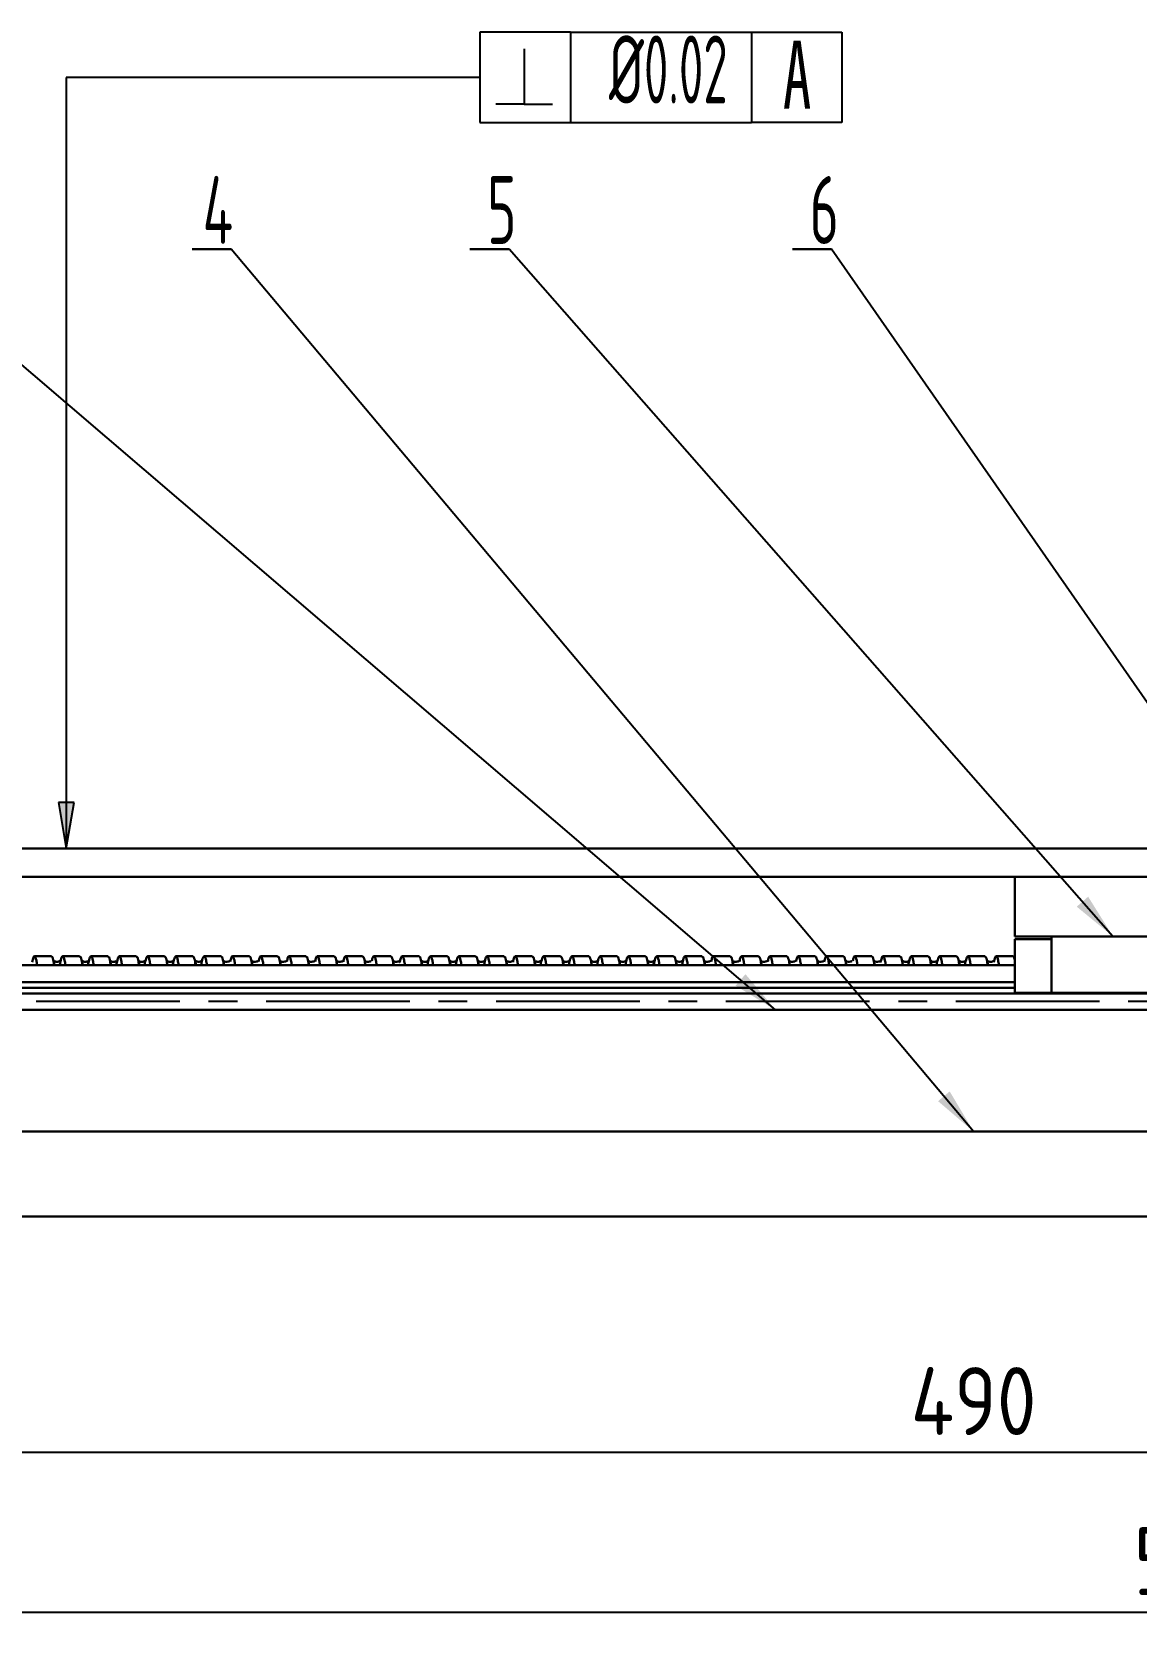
# Model space of a CAD drawing. Header units: millimetres. Extents: x 0 to 2384, y 0 to 647.
# Drawn here: x 1792 to 1889.6, y 495.2 to 636.8 of the extents above; entities that cross this region are included whole.
import ezdxf

# ---------------------------------------------------------------- set-up
doc = ezdxf.new("R2010")
doc.units = ezdxf.units.MM
doc.header["$PDSIZE"] = -1
doc.linetypes.add('CENTERX2', pattern=[20.32, 12.7, -2.54, 2.54, -2.54])
doc.layers.add('10', color=7, linetype='Continuous')
doc.styles.add('SLDTEXTSTYLE2', font='TXT', dxfattribs={"width": 0.7})
doc.styles.add('SLDTEXTSTYLE3', font='TXT', dxfattribs={"width": 0.616667})
doc.dimstyles.new('ISO-25', dxfattribs={"dimtxt": 2.5, "dimasz": 2.5, "dimexe": 1.25, "dimexo": 0.625, "dimtad": 1, "dimtxsty": 'Standard', "dimcen": 2.5, "dimadec": 0, "dimazin": 0, "dimtfac": 1, "dimtmove": 0, "dimatfit": 3, "dimfxl": 1, "dimarcsym": 0})
doc.dimstyles.new('SLDDIMSTYLE1', dxfattribs={"dimtxt": 0.18, "dimasz": 4.08, "dimexe": 0, "dimexo": 0.0625, "dimgap": 0, "dimtad": 0, "dimtih": 1, "dimtoh": 1, "dimdec": 0, "dimrnd": 1e-09, "dimzin": 0, "dimdsep": 46, "dimtxsty": 'Standard', "dimsah": 1, "dimcen": 0.09, "dimadec": 0, "dimazin": 0, "dimtfac": 4.08, "dimtdec": 0, "dimtofl": 0, "dimtmove": 0, "dimatfit": 3, "dimfxl": 1, "dimfrac": 2, "dimtolj": 1, "dimtzin": 0, "dimarcsym": 0})

# ---------------------------------------------------------------- blocks, each defined once
blk = doc.blocks.new('SW_NOTE_0_4')
at = {"layer": '10', "color": 0}
for p, q in [((-3.46, 0), (0, 0)), ((0, 0), (-3.46, 0)), ((-3.46, 0), (0, 0)), ((0, 0), (-3.46, 0)), ((-3.46, 0), (0, 0)), ((0, 0), (-3.46, 0))]:
    blk.add_line(p, q, dxfattribs=at)
at = {"layer": '10', "color": 0, "insert": (-1.19, 6.45), "char_height": 6, "attachment_point": 2, "style": 'SLDTEXTSTYLE2'}
blk.add_mtext('{\\Fgbenor|c134;4}', dxfattribs=at)
blk = doc.blocks.new('SW_NOTE_0_5')
at = {"layer": '10', "color": 0}
for p, q in [((-3.46, 0), (0, 0)), ((0, 0), (-3.46, 0)), ((-3.46, 0), (0, 0)), ((0, 0), (-3.46, 0)), ((-3.46, 0), (0, 0)), ((0, 0), (-3.46, 0))]:
    blk.add_line(p, q, dxfattribs=at)
at = {"layer": '10', "color": 0, "insert": (-0.64, 6.45), "char_height": 6, "attachment_point": 2, "style": 'SLDTEXTSTYLE2'}
blk.add_mtext('{\\Fgbenor|c134;5}', dxfattribs=at)
blk = doc.blocks.new('SW_NOTE_0_6')
at = {"layer": '10', "color": 0}
for p, q in [((-3.46, 0), (0, 0)), ((0, 0), (-3.46, 0)), ((-3.46, 0), (0, 0)), ((0, 0), (-3.46, 0)), ((-3.46, 0), (0, 0)), ((0, 0), (-3.46, 0))]:
    blk.add_line(p, q, dxfattribs=at)
at = {"layer": '10', "color": 0, "insert": (-0.64, 6.45), "char_height": 6, "attachment_point": 2, "style": 'SLDTEXTSTYLE2'}
blk.add_mtext('{\\Fgbenor|c134;6}', dxfattribs=at)
blk = doc.blocks.new('*D112')
at = {"color": 0, "lineweight": -2, "transparency": 16777216}
for p, q in [((1752.68, 532.13), (1752.68, 495.17)), ((2037.18, 532.13), (2037.18, 495.17)), ((1756.76, 497.17), (2033.1, 497.17))]:
    blk.add_line(p, q, dxfattribs=at)
at = {"color": 0, "transparency": 16777216}
for points in [[(1756.76, 497.85), (1756.76, 496.49), (1752.68, 497.17)], [(2033.1, 497.85), (2033.1, 496.49), (2037.18, 497.17)]]:
    blk.add_solid(points, dxfattribs=at)
at = {"layer": 'Defpoints', "color": 0, "transparency": 16777216}
for p in [(1752.68, 532.13), (2037.18, 532.13), (2037.18, 497.17)]:
    blk.add_point(p, dxfattribs=at)
at = {"color": 0, "transparency": 16777216, "insert": (1894.93, 501.7), "char_height": 3.5, "attachment_point": 5}
blk.add_mtext('{\\Fgbenor|c134;\\H1.71429x;569}', dxfattribs=at)
blk = doc.blocks.new('*D113')
at = {"color": 0, "lineweight": -2, "transparency": 16777216}
for p, q in [((1752.68, 532.13), (1752.68, 509.31)), ((1997.68, 532.13), (1997.68, 509.31)), ((1756.76, 511.31), (1993.6, 511.31))]:
    blk.add_line(p, q, dxfattribs=at)
at = {"color": 0, "transparency": 16777216}
for points in [[(1756.76, 511.99), (1756.76, 510.63), (1752.68, 511.31)], [(1993.6, 511.99), (1993.6, 510.63), (1997.68, 511.31)]]:
    blk.add_solid(points, dxfattribs=at)
at = {"layer": 'Defpoints', "color": 0, "transparency": 16777216}
for p in [(1752.68, 532.13), (1997.68, 532.13), (1997.68, 511.31)]:
    blk.add_point(p, dxfattribs=at)
at = {"color": 0, "transparency": 16777216, "insert": (1875.18, 515.83), "char_height": 3.5, "attachment_point": 5}
blk.add_mtext('{\\Fgbenor|c134;\\H1.71429x;490}', dxfattribs=at)

msp = doc.modelspace()

# ---------------------------------------------------------------- linework, layer by layer
for p, q in [((1839.5423, 636.7705), (1831.5423, 636.7705)), ((1831.5423, 636.7705), (1831.5423, 628.7705)), ((1839.5423, 636.7705), (1839.5423, 628.7705)), ((1839.5423, 636.7705), (1855.5423, 636.7705)), ((1855.5423, 636.7705), (1855.5423, 628.7705)), ((1855.5423, 636.7705), (1863.5423, 636.7705)), ((1863.5423, 636.7705), (1863.5423, 628.7705)), ((1835.4677, 635.2941), (1835.4677, 630.4028)), ((1831.5423, 632.7705), (1794.9963, 632.7705)), ((1794.9963, 632.7705), (1794.9963, 564.6329)), ((1835.4677, 630.4028), (1832.9677, 630.4028)), ((1835.4677, 630.4028), (1837.9677, 630.4028)), ((1831.5423, 628.7705), (1839.5423, 628.7705)), ((1839.5423, 628.7705), (1855.5423, 628.7705)), ((1863.5423, 628.7705), (1855.5423, 628.7705)), ((1795.6763, 568.7129), (1794.3163, 568.7129)), ((1794.3163, 568.7129), (1794.9963, 564.6329)), ((1794.9963, 564.6329), (1795.6763, 568.7129))]:
    msp.add_line(p, q)
at = {"color": 7, "linetype": 'Continuous', "lineweight": 30}
for p, q in [((1923.6682, 564.6329), (1752.6828, 564.6329)), ((1878.8182, 562.1329), (1757.6828, 562.1329)), ((1878.8182, 556.8829), (1878.8182, 562.1329)), ((1923.6682, 562.1329), (1878.8182, 562.1329)), ((1923.6682, 556.8829), (1878.8182, 556.8829)), ((1878.8182, 551.8829), (1878.8182, 556.6329)), ((1878.8182, 556.6329), (1882.0682, 556.6329)), ((1882.0682, 556.8829), (1882.0682, 551.8829)), ((1892.9182, 556.8829), (1882.0682, 556.8829)), ((1793.6727, 555.1329), (1792.1728, 555.1329)), ((1796.1727, 555.1329), (1794.6728, 555.1329)), ((1798.6727, 555.1329), (1797.1728, 555.1329)), ((1801.1727, 555.1329), (1799.6728, 555.1329)), ((1803.6727, 555.1329), (1802.1728, 555.1329)), ((1806.1727, 555.1329), (1804.6728, 555.1329)), ((1808.6727, 555.1329), (1807.1728, 555.1329)), ((1811.1727, 555.1329), (1809.6728, 555.1329)), ((1813.6727, 555.1329), (1812.1728, 555.1329)), ((1816.1727, 555.1329), (1814.6728, 555.1329)), ((1818.6727, 555.1329), (1817.1728, 555.1329)), ((1821.1727, 555.1329), (1819.6728, 555.1329)), ((1823.6727, 555.1329), (1822.1728, 555.1329)), ((1826.1727, 555.1329), (1824.6728, 555.1329)), ((1828.6727, 555.1329), (1827.1728, 555.1329)), ((1831.1727, 555.1329), (1829.6728, 555.1329)), ((1833.6727, 555.1329), (1832.1728, 555.1329)), ((1836.1727, 555.1329), (1834.6728, 555.1329)), ((1838.6727, 555.1329), (1837.1728, 555.1329)), ((1841.1727, 555.1329), (1839.6728, 555.1329)), ((1843.6727, 555.1329), (1842.1728, 555.1329)), ((1846.1727, 555.1329), (1844.6728, 555.1329)), ((1848.6727, 555.1329), (1847.1728, 555.1329)), ((1851.1727, 555.1329), (1849.6728, 555.1329)), ((1853.6727, 555.1329), (1852.1728, 555.1329)), ((1856.1727, 555.1329), (1854.6728, 555.1329)), ((1858.6727, 555.1329), (1857.1728, 555.1329)), ((1861.1727, 555.1329), (1859.6728, 555.1329)), ((1863.6727, 555.1329), (1862.1728, 555.1329)), ((1866.1727, 555.1329), (1864.6728, 555.1329)), ((1868.6727, 555.1329), (1867.1728, 555.1329)), ((1871.1727, 555.1329), (1869.6728, 555.1329)), ((1873.6727, 555.1329), (1872.1728, 555.1329)), ((1876.1727, 555.1329), (1874.6728, 555.1329)), ((1878.6727, 555.1329), (1877.1728, 555.1329)), ((1757.6828, 554.3494), (1878.8182, 554.3494)), ((1757.6828, 552.8494), (1878.8182, 552.8494)), ((1757.6828, 552.3494), (1878.8182, 552.3494)), ((1757.6828, 551.8494), (1955.1828, 551.8494)), ((1878.8182, 551.8829), (1882.0682, 551.8829)), ((1892.9182, 551.8829), (1882.0682, 551.8829)), ((1957.6828, 550.3829), (1757.6828, 550.3829)), ((1752.6828, 539.6329), (1997.6828, 539.6329)), ((1757.6828, 539.6329), (1957.6828, 539.6329)), ((1752.6828, 532.1329), (1997.6828, 532.1329))]:
    msp.add_line(p, q, dxfattribs=at)
for points, knots in [([(1792.4183, 554.3494), (1792.3949, 554.4982), (1792.3279, 554.9231), (1792.2082, 555.1716), (1792.0888, 555.1288), (1792.0097, 554.7659), (1791.976, 554.6111)], [0, 0, 0, 0, 0.16412922, 0.46869946, 0.77346966, 1, 1, 1, 1]), ([(1793.6727, 555.0757), (1793.6945, 555.0859), (1793.7612, 555.1171), (1793.8456, 554.842), (1793.9047, 554.4495), (1793.9198, 554.3494)], [0, 0, 0, 0, 0.26503636, 0.81252699, 1, 1, 1, 1]), ([(1794.9183, 554.3494), (1794.8949, 554.4978), (1794.8279, 554.9214), (1794.7082, 555.1861), (1794.5776, 555.0714), (1794.4807, 554.7466), (1794.4292, 554.3912), (1794.4232, 554.3494)], [0, 0, 0, 0, 0.14672669, 0.41900352, 0.69145911, 0.96375207, 1, 1, 1, 1]), ([(1796.1727, 555.0757), (1796.1945, 555.0859), (1796.2612, 555.1171), (1796.3456, 554.842), (1796.4047, 554.4495), (1796.4198, 554.3494)], [0, 0, 0, 0, 0.26503636, 0.81252699, 1, 1, 1, 1]), ([(1797.4183, 554.3494), (1797.3949, 554.4978), (1797.3279, 554.9214), (1797.2082, 555.1861), (1797.0776, 555.0714), (1796.9807, 554.7466), (1796.9292, 554.3912), (1796.9232, 554.3494)], [0, 0, 0, 0, 0.14672669, 0.41900352, 0.69145911, 0.96375207, 1, 1, 1, 1]), ([(1798.6727, 555.0757), (1798.6945, 555.0859), (1798.7612, 555.1171), (1798.8456, 554.842), (1798.9047, 554.4495), (1798.9198, 554.3494)], [0, 0, 0, 0, 0.26503636, 0.81252699, 1, 1, 1, 1]), ([(1799.9183, 554.3494), (1799.8949, 554.4978), (1799.8279, 554.9214), (1799.7082, 555.1861), (1799.5776, 555.0714), (1799.4807, 554.7466), (1799.4292, 554.3912), (1799.4232, 554.3494)], [0, 0, 0, 0, 0.14672669, 0.41900352, 0.69145911, 0.96375207, 1, 1, 1, 1]), ([(1801.1727, 555.0757), (1801.1945, 555.0859), (1801.2612, 555.1171), (1801.3456, 554.842), (1801.4047, 554.4495), (1801.4198, 554.3494)], [0, 0, 0, 0, 0.26503636, 0.81252699, 1, 1, 1, 1]), ([(1802.4183, 554.3494), (1802.3949, 554.4978), (1802.3279, 554.9214), (1802.2082, 555.1861), (1802.0776, 555.0714), (1801.9807, 554.7466), (1801.9292, 554.3912), (1801.9232, 554.3494)], [0, 0, 0, 0, 0.14672669, 0.41900352, 0.69145911, 0.96375207, 1, 1, 1, 1]), ([(1803.6727, 555.0757), (1803.6945, 555.0859), (1803.7612, 555.1171), (1803.8456, 554.842), (1803.9047, 554.4495), (1803.9198, 554.3494)], [0, 0, 0, 0, 0.26503636, 0.81252699, 1, 1, 1, 1]), ([(1804.9183, 554.3494), (1804.8949, 554.4978), (1804.8279, 554.9214), (1804.7082, 555.1861), (1804.5776, 555.0714), (1804.4807, 554.7466), (1804.4292, 554.3912), (1804.4232, 554.3494)], [0, 0, 0, 0, 0.14672669, 0.41900352, 0.69145911, 0.96375207, 1, 1, 1, 1]), ([(1806.1727, 555.0757), (1806.1945, 555.0859), (1806.2612, 555.1171), (1806.3456, 554.842), (1806.4047, 554.4495), (1806.4198, 554.3494)], [0, 0, 0, 0, 0.26503636, 0.81252699, 1, 1, 1, 1]), ([(1807.4183, 554.3494), (1807.3949, 554.4978), (1807.3279, 554.9214), (1807.2082, 555.1861), (1807.0776, 555.0714), (1806.9807, 554.7466), (1806.9292, 554.3912), (1806.9232, 554.3494)], [0, 0, 0, 0, 0.14672669, 0.41900352, 0.69145911, 0.96375207, 1, 1, 1, 1]), ([(1808.6727, 555.0757), (1808.6945, 555.0859), (1808.7612, 555.1171), (1808.8456, 554.842), (1808.9047, 554.4495), (1808.9198, 554.3494)], [0, 0, 0, 0, 0.26503636, 0.81252699, 1, 1, 1, 1]), ([(1809.9183, 554.3494), (1809.8949, 554.4983), (1809.8279, 554.9234), (1809.7082, 555.1697), (1809.593, 555.1362), (1809.5182, 554.7962), (1809.4888, 554.6624)], [0, 0, 0, 0, 0.16900268, 0.48261645, 0.79643612, 1, 1, 1, 1]), ([(1811.1727, 555.0757), (1811.1945, 555.0859), (1811.2612, 555.1171), (1811.3456, 554.842), (1811.4047, 554.4495), (1811.4198, 554.3494)], [0, 0, 0, 0, 0.26503636, 0.81252699, 1, 1, 1, 1]), ([(1812.4183, 554.3494), (1812.3949, 554.4983), (1812.3279, 554.9234), (1812.2082, 555.1695), (1812.0935, 555.137), (1812.0192, 554.7996), (1811.9902, 554.6681)], [0, 0, 0, 0, 0.16955436, 0.48419187, 0.79903595, 1, 1, 1, 1]), ([(1813.6727, 555.0757), (1813.6945, 555.0859), (1813.7612, 555.1171), (1813.8456, 554.842), (1813.9047, 554.4495), (1813.9198, 554.3494)], [0, 0, 0, 0, 0.26503636, 0.81252699, 1, 1, 1, 1]), ([(1814.9183, 554.3494), (1814.8949, 554.4983), (1814.8279, 554.9234), (1814.7082, 555.1696), (1814.5932, 555.1365), (1814.5186, 554.7975), (1814.4893, 554.6645)], [0, 0, 0, 0, 0.16920719, 0.48320047, 0.7973999, 1, 1, 1, 1]), ([(1816.1727, 555.0757), (1816.1945, 555.0859), (1816.2612, 555.1171), (1816.3456, 554.842), (1816.4047, 554.4495), (1816.4198, 554.3494)], [0, 0, 0, 0, 0.26503636, 0.81252699, 1, 1, 1, 1]), ([(1817.4183, 554.3494), (1817.3949, 554.4983), (1817.3279, 554.9233), (1817.2082, 555.17), (1817.0924, 555.1351), (1817.017, 554.7917), (1816.9869, 554.6549)], [0, 0, 0, 0, 0.16826339, 0.48050528, 0.79295217, 1, 1, 1, 1]), ([(1818.6727, 555.0757), (1818.6945, 555.0859), (1818.7612, 555.1171), (1818.8456, 554.842), (1818.9047, 554.4495), (1818.9198, 554.3494)], [0, 0, 0, 0, 0.26503636, 0.81252699, 1, 1, 1, 1]), ([(1819.9183, 554.3494), (1819.8949, 554.4983), (1819.8279, 554.9232), (1819.7082, 555.1707), (1819.5909, 555.1325), (1819.5139, 554.7809), (1819.4823, 554.6365)], [0, 0, 0, 0, 0.166507906, 0.475492202, 0.78467936, 1, 1, 1, 1]), ([(1821.1727, 555.0757), (1821.1945, 555.0859), (1821.2612, 555.1171), (1821.3456, 554.842), (1821.4047, 554.4495), (1821.4198, 554.3494)], [0, 0, 0, 0, 0.26503636, 0.81252699, 1, 1, 1, 1]), ([(1822.4183, 554.3494), (1822.3949, 554.4984), (1822.3279, 554.9237), (1822.2082, 555.1669), (1822.0984, 555.1459), (1822.0291, 554.8353), (1822.0052, 554.7281)], [0, 0, 0, 0, 0.17567003, 0.50165623, 0.82785645, 1, 1, 1, 1]), ([(1823.6727, 555.0757), (1823.6945, 555.0859), (1823.7612, 555.1171), (1823.8456, 554.842), (1823.9047, 554.4495), (1823.9198, 554.3494)], [0, 0, 0, 0, 0.26503636, 0.81252699, 1, 1, 1, 1]), ([(1824.9183, 554.3494), (1824.8949, 554.4983), (1824.8279, 554.9235), (1824.7082, 555.1687), (1824.595, 555.1397), (1824.5222, 554.8105), (1824.4948, 554.6866)], [0, 0, 0, 0, 0.17139374, 0.48944455, 0.80770418, 1, 1, 1, 1]), ([(1826.1727, 555.0757), (1826.1945, 555.0859), (1826.2612, 555.1171), (1826.3456, 554.842), (1826.4047, 554.4495), (1826.4198, 554.3494)], [0, 0, 0, 0, 0.26503636, 0.81252699, 1, 1, 1, 1]), ([(1827.4183, 554.3494), (1827.3949, 554.4978), (1827.3279, 554.9214), (1827.2082, 555.1861), (1827.0776, 555.0714), (1826.9807, 554.7466), (1826.9292, 554.3912), (1826.9232, 554.3494)], [0, 0, 0, 0, 0.14672669, 0.41900352, 0.69145911, 0.96375207, 1, 1, 1, 1]), ([(1828.6727, 555.0757), (1828.6945, 555.0859), (1828.7612, 555.1171), (1828.8456, 554.842), (1828.9047, 554.4495), (1828.9198, 554.3494)], [0, 0, 0, 0, 0.26503636, 0.81252699, 1, 1, 1, 1]), ([(1829.9183, 554.3494), (1829.8949, 554.4978), (1829.8279, 554.9214), (1829.7082, 555.1861), (1829.5776, 555.0714), (1829.4807, 554.7466), (1829.4292, 554.3912), (1829.4232, 554.3494)], [0, 0, 0, 0, 0.14672669, 0.41900352, 0.69145911, 0.96375207, 1, 1, 1, 1]), ([(1831.1727, 555.0757), (1831.1945, 555.0859), (1831.2612, 555.1171), (1831.3456, 554.842), (1831.4047, 554.4495), (1831.4198, 554.3494)], [0, 0, 0, 0, 0.26503636, 0.81252699, 1, 1, 1, 1]), ([(1832.4183, 554.3494), (1832.3949, 554.4978), (1832.3279, 554.9214), (1832.2082, 555.1861), (1832.0776, 555.0714), (1831.9807, 554.7466), (1831.9292, 554.3912), (1831.9232, 554.3494)], [0, 0, 0, 0, 0.14672669, 0.41900352, 0.69145911, 0.96375207, 1, 1, 1, 1]), ([(1833.6727, 555.0757), (1833.6945, 555.0859), (1833.7612, 555.1171), (1833.8456, 554.842), (1833.9047, 554.4495), (1833.9198, 554.3494)], [0, 0, 0, 0, 0.26503636, 0.81252699, 1, 1, 1, 1]), ([(1834.9183, 554.3494), (1834.8949, 554.4982), (1834.8279, 554.9231), (1834.7082, 555.1716), (1834.5888, 555.1288), (1834.5097, 554.7659), (1834.476, 554.6111)], [0, 0, 0, 0, 0.16412922, 0.46869946, 0.77346966, 1, 1, 1, 1]), ([(1836.1727, 555.0757), (1836.1945, 555.0859), (1836.2612, 555.1171), (1836.3456, 554.842), (1836.4047, 554.4495), (1836.4198, 554.3494)], [0, 0, 0, 0, 0.26503636, 0.81252699, 1, 1, 1, 1]), ([(1837.4183, 554.3494), (1837.3949, 554.4978), (1837.3279, 554.9214), (1837.2082, 555.1861), (1837.0776, 555.0714), (1836.9807, 554.7466), (1836.9292, 554.3912), (1836.9232, 554.3494)], [0, 0, 0, 0, 0.14672669, 0.41900352, 0.69145911, 0.96375207, 1, 1, 1, 1]), ([(1838.6727, 555.0757), (1838.6945, 555.0859), (1838.7612, 555.1171), (1838.8456, 554.842), (1838.9047, 554.4495), (1838.9198, 554.3494)], [0, 0, 0, 0, 0.26503636, 0.812526991, 1, 1, 1, 1]), ([(1839.9183, 554.3494), (1839.8949, 554.4978), (1839.8279, 554.9214), (1839.7082, 555.1861), (1839.5776, 555.0714), (1839.4807, 554.7466), (1839.4292, 554.3912), (1839.4232, 554.3494)], [0, 0, 0, 0, 0.14672669, 0.41900352, 0.69145911, 0.96375207, 1, 1, 1, 1]), ([(1841.1727, 555.0757), (1841.1945, 555.0859), (1841.2612, 555.1171), (1841.3456, 554.842), (1841.4047, 554.4495), (1841.4198, 554.3494)], [0, 0, 0, 0, 0.26503636, 0.81252699, 1, 1, 1, 1]), ([(1842.4183, 554.3494), (1842.3949, 554.4978), (1842.3279, 554.9214), (1842.2082, 555.1861), (1842.0776, 555.0714), (1841.9807, 554.7466), (1841.9292, 554.3912), (1841.9232, 554.3494)], [0, 0, 0, 0, 0.14672669, 0.41900352, 0.69145911, 0.96375207, 1, 1, 1, 1]), ([(1843.6727, 555.0757), (1843.6945, 555.0859), (1843.7612, 555.1171), (1843.8456, 554.842), (1843.9047, 554.4495), (1843.9198, 554.3494)], [0, 0, 0, 0, 0.26503636, 0.812526991, 1, 1, 1, 1]), ([(1844.9183, 554.3494), (1844.8949, 554.4978), (1844.8279, 554.9214), (1844.7082, 555.1861), (1844.5776, 555.0714), (1844.4807, 554.7466), (1844.4292, 554.3912), (1844.4232, 554.3494)], [0, 0, 0, 0, 0.14672669, 0.41900352, 0.69145911, 0.96375207, 1, 1, 1, 1]), ([(1846.1727, 555.0757), (1846.1945, 555.0859), (1846.2612, 555.1171), (1846.3456, 554.842), (1846.4047, 554.4495), (1846.4198, 554.3494)], [0, 0, 0, 0, 0.26503636, 0.81252699, 1, 1, 1, 1]), ([(1847.4183, 554.3494), (1847.3949, 554.4978), (1847.3279, 554.9214), (1847.2082, 555.1861), (1847.0776, 555.0714), (1846.9807, 554.7466), (1846.9292, 554.3912), (1846.9232, 554.3494)], [0, 0, 0, 0, 0.14672669, 0.41900352, 0.69145911, 0.96375207, 1, 1, 1, 1]), ([(1848.6727, 555.0757), (1848.6945, 555.0859), (1848.7612, 555.1171), (1848.8456, 554.842), (1848.9047, 554.4495), (1848.9198, 554.3494)], [0, 0, 0, 0, 0.26503636, 0.81252699, 1, 1, 1, 1]), ([(1849.9183, 554.3494), (1849.8949, 554.4978), (1849.8279, 554.9214), (1849.7082, 555.1861), (1849.5776, 555.0714), (1849.4807, 554.7466), (1849.4292, 554.3912), (1849.4232, 554.3494)], [0, 0, 0, 0, 0.14672669, 0.41900352, 0.69145911, 0.96375207, 1, 1, 1, 1]), ([(1851.1727, 555.0757), (1851.1945, 555.0859), (1851.2612, 555.1171), (1851.3456, 554.842), (1851.4047, 554.4495), (1851.4198, 554.3494)], [0, 0, 0, 0, 0.26503636, 0.81252699, 1, 1, 1, 1]), ([(1852.4183, 554.3494), (1852.3949, 554.4983), (1852.3279, 554.9234), (1852.2082, 555.1697), (1852.093, 555.1362), (1852.0182, 554.7962), (1851.9888, 554.6624)], [0, 0, 0, 0, 0.16900268, 0.48261645, 0.79643612, 1, 1, 1, 1]), ([(1853.6727, 555.0757), (1853.6945, 555.0859), (1853.7612, 555.1171), (1853.8456, 554.842), (1853.9047, 554.4495), (1853.9198, 554.3494)], [0, 0, 0, 0, 0.26503636, 0.81252699, 1, 1, 1, 1]), ([(1854.9183, 554.3494), (1854.8949, 554.4983), (1854.8279, 554.9234), (1854.7082, 555.1695), (1854.5935, 555.137), (1854.5192, 554.7996), (1854.4902, 554.6681)], [0, 0, 0, 0, 0.16955436, 0.48419187, 0.79903595, 1, 1, 1, 1]), ([(1856.1727, 555.0757), (1856.1945, 555.0859), (1856.2612, 555.1171), (1856.3456, 554.842), (1856.4047, 554.4495), (1856.4198, 554.3494)], [0, 0, 0, 0, 0.26503636, 0.81252699, 1, 1, 1, 1]), ([(1857.4183, 554.3494), (1857.3949, 554.4983), (1857.3279, 554.9234), (1857.2082, 555.1696), (1857.0932, 555.1365), (1857.0186, 554.7975), (1856.9893, 554.6645)], [0, 0, 0, 0, 0.16920719, 0.48320047, 0.7973999, 1, 1, 1, 1]), ([(1858.6727, 555.0757), (1858.6945, 555.0859), (1858.7612, 555.1171), (1858.8456, 554.842), (1858.9047, 554.4495), (1858.9198, 554.3494)], [0, 0, 0, 0, 0.26503636, 0.81252699, 1, 1, 1, 1]), ([(1859.9183, 554.3494), (1859.8949, 554.4983), (1859.8279, 554.9233), (1859.7082, 555.17), (1859.5924, 555.1351), (1859.517, 554.7917), (1859.4869, 554.6549)], [0, 0, 0, 0, 0.16826339, 0.48050528, 0.79295217, 1, 1, 1, 1]), ([(1861.1727, 555.0757), (1861.1945, 555.0859), (1861.2612, 555.1171), (1861.3456, 554.842), (1861.4047, 554.4495), (1861.4198, 554.3494)], [0, 0, 0, 0, 0.26503636, 0.81252699, 1, 1, 1, 1]), ([(1862.4183, 554.3494), (1862.3949, 554.4983), (1862.3279, 554.9232), (1862.2082, 555.1707), (1862.0909, 555.1325), (1862.0139, 554.7809), (1861.9823, 554.6365)], [0, 0, 0, 0, 0.16650791, 0.4754922, 0.78467936, 1, 1, 1, 1]), ([(1863.6727, 555.0757), (1863.6945, 555.0859), (1863.7612, 555.1171), (1863.8456, 554.842), (1863.9047, 554.4495), (1863.9198, 554.3494)], [0, 0, 0, 0, 0.26503636, 0.81252699, 1, 1, 1, 1]), ([(1864.9183, 554.3494), (1864.8949, 554.4984), (1864.8279, 554.9237), (1864.7082, 555.1669), (1864.5984, 555.1459), (1864.5291, 554.8353), (1864.5052, 554.7281)], [0, 0, 0, 0, 0.17567003, 0.50165623, 0.82785645, 1, 1, 1, 1]), ([(1866.1727, 555.0757), (1866.1945, 555.0859), (1866.2612, 555.1171), (1866.3456, 554.842), (1866.4047, 554.4495), (1866.4198, 554.3494)], [0, 0, 0, 0, 0.26503636, 0.81252699, 1, 1, 1, 1]), ([(1867.4183, 554.3494), (1867.3949, 554.4983), (1867.3279, 554.9235), (1867.2082, 555.1687), (1867.095, 555.1397), (1867.0222, 554.8105), (1866.9948, 554.6866)], [0, 0, 0, 0, 0.17139374, 0.48944455, 0.80770418, 1, 1, 1, 1]), ([(1868.6727, 555.0757), (1868.6945, 555.0859), (1868.7612, 555.1171), (1868.8456, 554.842), (1868.9047, 554.4495), (1868.9198, 554.3494)], [0, 0, 0, 0, 0.26503636, 0.81252699, 1, 1, 1, 1]), ([(1869.9183, 554.3494), (1869.8949, 554.4978), (1869.8279, 554.9214), (1869.7082, 555.1861), (1869.5776, 555.0714), (1869.4807, 554.7466), (1869.4292, 554.3912), (1869.4232, 554.3494)], [0, 0, 0, 0, 0.14672669, 0.41900352, 0.69145911, 0.96375207, 1, 1, 1, 1]), ([(1871.1727, 555.0757), (1871.1945, 555.0859), (1871.2612, 555.1171), (1871.3456, 554.842), (1871.4047, 554.4495), (1871.4198, 554.3494)], [0, 0, 0, 0, 0.26503636, 0.81252699, 1, 1, 1, 1]), ([(1872.4183, 554.3494), (1872.3949, 554.4978), (1872.3279, 554.9214), (1872.2082, 555.1861), (1872.0776, 555.0714), (1871.9807, 554.7466), (1871.9292, 554.3912), (1871.9232, 554.3494)], [0, 0, 0, 0, 0.14672669, 0.41900352, 0.69145911, 0.96375207, 1, 1, 1, 1]), ([(1873.6727, 555.0757), (1873.6945, 555.0859), (1873.7612, 555.1171), (1873.8456, 554.842), (1873.9047, 554.4495), (1873.9198, 554.3494)], [0, 0, 0, 0, 0.26503636, 0.81252699, 1, 1, 1, 1]), ([(1874.9183, 554.3494), (1874.8949, 554.4978), (1874.8279, 554.9214), (1874.7082, 555.1861), (1874.5776, 555.0714), (1874.4807, 554.7466), (1874.4292, 554.3912), (1874.4232, 554.3494)], [0, 0, 0, 0, 0.14672669, 0.41900352, 0.69145911, 0.96375207, 1, 1, 1, 1]), ([(1876.1727, 555.0757), (1876.1945, 555.0859), (1876.2612, 555.1171), (1876.3456, 554.842), (1876.4047, 554.4495), (1876.4198, 554.3494)], [0, 0, 0, 0, 0.26503636, 0.81252699, 1, 1, 1, 1]), ([(1877.4183, 554.3494), (1877.3949, 554.4982), (1877.3279, 554.9231), (1877.2082, 555.1716), (1877.0888, 555.1288), (1877.0097, 554.7659), (1876.976, 554.6111)], [0, 0, 0, 0, 0.16412922, 0.46869946, 0.77346966, 1, 1, 1, 1]), ([(1878.6727, 555.0757), (1878.6945, 555.0932), (1878.7428, 555.132), (1878.7915, 554.9302), (1878.8182, 554.8196)], [0, 0, 0, 0, 0.45171446, 1, 1, 1, 1]), ([(1794.4424, 554.6872), (1794.4392, 554.6955), (1794.4326, 554.7131), (1794.3419, 554.6551), (1794.1709, 554.6239), (1794.006, 554.6548), (1793.9009, 554.7153), (1793.8855, 554.6853), (1793.9173, 554.5537), (1793.9393, 554.391), (1793.9449, 554.3494)], [0, 0, 0, 0, 0.1050655, 0.22131968, 0.30166122, 0.3842998, 0.5045157, 0.68181137, 0.91871751, 1, 1, 1, 1]), ([(1796.9476, 554.6979), (1796.9467, 554.7057), (1796.9444, 554.725), (1796.8988, 554.684), (1796.7276, 554.6264), (1796.5613, 554.6361), (1796.4167, 554.6984), (1796.3823, 554.6936), (1796.4153, 554.5609), (1796.4376, 554.3974), (1796.4441, 554.3494)], [0, 0, 0, 0, 0.07373834, 0.1823677, 0.25720679, 0.35130988, 0.48494166, 0.6674896, 0.90252284, 1, 1, 1, 1]), ([(1799.4371, 554.5726), (1799.4432, 554.6043), (1799.4602, 554.6933), (1799.4517, 554.7207), (1799.4385, 554.7146), (1799.3113, 554.6476), (1799.1563, 554.6214), (1798.9563, 554.6704), (1798.8737, 554.727), (1798.9034, 554.6153), (1798.9306, 554.429), (1798.9422, 554.3494)], [0, 0, 0, 0, 0.07662846, 0.21529431, 0.30297057, 0.35364601, 0.42265426, 0.52285033, 0.66591408, 0.85742973, 1, 1, 1, 1]), ([(1801.948, 554.7066), (1801.948, 554.7093), (1801.9476, 554.7262), (1801.9381, 554.7125), (1801.8114, 554.6482), (1801.6566, 554.6212), (1801.4582, 554.6696), (1801.3722, 554.7294), (1801.4016, 554.6203), (1801.4292, 554.4343), (1801.4418, 554.3494)], [0, 0, 0, 0, 0.02090158, 0.13211296, 0.19557908, 0.28158303, 0.40563773, 0.57904521, 0.80803632, 1, 1, 1, 1]), ([(1804.3971, 554.3494), (1804.3991, 554.3635), (1804.4202, 554.5131), (1804.4536, 554.6422), (1804.449, 554.7193), (1804.4386, 554.7141), (1804.3115, 554.6478), (1804.157, 554.6215), (1803.9597, 554.6687), (1803.8702, 554.7324), (1803.8987, 554.6266), (1803.927, 554.4402), (1803.9407, 554.3494)], [0, 0, 0, 0, 0.01842741, 0.19587349, 0.32073993, 0.39894222, 0.44305631, 0.50245093, 0.58750568, 0.70401532, 0.85580859, 1, 1, 1, 1]), ([(1806.94, 554.6957), (1806.9387, 554.7033), (1806.9365, 554.7158), (1806.9017, 554.6919), (1806.7266, 554.6175), (1806.5161, 554.6444), (1806.3677, 554.7387), (1806.3837, 554.6767), (1806.4161, 554.5323), (1806.4366, 554.3824), (1806.4411, 554.3494)], [0, 0, 0, 0, 0.0808506, 0.13398732, 0.24806888, 0.36525851, 0.51795885, 0.70487011, 0.93517751, 1, 1, 1, 1]), ([(1809.4627, 554.7189), (1809.4571, 554.7192), (1809.4476, 554.7197), (1809.2769, 554.6298), (1809.0522, 554.628), (1808.9095, 554.7071), (1808.851, 554.7321), (1808.9065, 554.5916), (1808.9331, 554.3917), (1808.9387, 554.3494)], [0, 0, 0, 0, 0.13518611, 0.22611128, 0.3556354, 0.51526739, 0.60319727, 0.91599047, 1, 1, 1, 1]), ([(1811.9678, 554.7201), (1811.9612, 554.7207), (1811.9496, 554.7218), (1811.7873, 554.632), (1811.5553, 554.6263), (1811.4096, 554.7072), (1811.3492, 554.7374), (1811.4057, 554.5973), (1811.4322, 554.3985), (1811.4387, 554.3494)], [0, 0, 0, 0, 0.13451777, 0.23612775, 0.36572314, 0.52005559, 0.6038276, 0.90226602, 1, 1, 1, 1]), ([(1814.467, 554.7152), (1814.4601, 554.7172), (1814.4474, 554.7208), (1814.2967, 554.6345), (1814.0584, 554.6247), (1813.9088, 554.7077), (1813.8451, 554.7456), (1813.9019, 554.6071), (1813.9288, 554.4072), (1813.9366, 554.3494)], [0, 0, 0, 0, 0.1308311, 0.24212836, 0.37132362, 0.52035102, 0.60008969, 0.88455498, 1, 1, 1, 1]), ([(1816.9635, 554.7071), (1816.9567, 554.7108), (1816.9432, 554.718), (1816.8054, 554.637), (1816.5618, 554.6232), (1816.4088, 554.7079), (1816.343, 554.751), (1816.4011, 554.6129), (1816.4279, 554.4138), (1816.4366, 554.3494)], [0, 0, 0, 0, 0.12652466, 0.24766521, 0.37706536, 0.52159946, 0.59775409, 0.86998422, 1, 1, 1, 1]), ([(1819.4571, 554.6956), (1819.4505, 554.7014), (1819.4369, 554.7136), (1819.3133, 554.6395), (1819.0649, 554.6221), (1818.9091, 554.7072), (1818.8641, 554.7414), (1818.8689, 554.7031), (1818.8993, 554.5903), (1818.9239, 554.4234), (1818.9348, 554.3494)], [0, 0, 0, 0, 0.11915016, 0.24926971, 0.37834719, 0.5182047, 0.59077432, 0.66543778, 0.85167529, 1, 1, 1, 1]), ([(1821.9517, 554.6855), (1821.9457, 554.693), (1821.932, 554.7098), (1821.8205, 554.6417), (1821.5685, 554.6209), (1821.409, 554.7073), (1821.3627, 554.7446), (1821.3662, 554.7116), (1821.3976, 554.599), (1821.4229, 554.4301), (1821.435, 554.3494)], [0, 0, 0, 0, 0.11211307, 0.25180061, 0.38120373, 0.51705736, 0.58637817, 0.65691345, 0.83610945, 1, 1, 1, 1]), ([(1824.4512, 554.5637), (1824.4547, 554.583), (1824.4723, 554.6803), (1824.4629, 554.7049), (1824.39, 554.6816), (1824.2162, 554.6155), (1823.9963, 554.6551), (1823.8941, 554.7218), (1823.8449, 554.7634), (1823.8893, 554.6455), (1823.9111, 554.5241), (1823.9337, 554.3614), (1823.9353, 554.3494)], [0, 0, 0, 0, 0.037756665, 0.190236088, 0.31200402, 0.418726171, 0.526634017, 0.584506515, 0.643794281, 0.781448204, 0.983917469, 1, 1, 1, 1]), ([(1826.9145, 554.3494), (1826.9314, 554.442), (1826.965, 554.6267), (1826.962, 554.7002), (1826.8905, 554.6815), (1826.7336, 554.619), (1826.5164, 554.6499), (1826.4189, 554.7055), (1826.3628, 554.7449), (1826.3954, 554.6522), (1826.4142, 554.5372), (1826.4368, 554.3693), (1826.4395, 554.3494)], [0, 0, 0, 0, 0.14147918, 0.28213262, 0.39727541, 0.49176955, 0.57654464, 0.62352134, 0.67351791, 0.7946399, 0.97569377, 1, 1, 1, 1]), ([(1829.4523, 554.6906), (1829.453, 554.6969), (1829.457, 554.7346), (1829.3839, 554.6636), (1829.1854, 554.622), (1829.0292, 554.6486), (1828.9044, 554.7153), (1828.8957, 554.7217), (1828.8953, 554.6496), (1828.9265, 554.5211), (1828.9462, 554.3716), (1828.9492, 554.3494)], [0, 0, 0, 0, 0.03206445, 0.19171229, 0.3052754, 0.38498849, 0.4453338, 0.5524623, 0.72372771, 0.95902671, 1, 1, 1, 1]), ([(1831.9504, 554.6898), (1831.951, 554.6951), (1831.9554, 554.7339), (1831.8862, 554.6642), (1831.686, 554.6219), (1831.5291, 554.6487), (1831.4054, 554.7148), (1831.394, 554.7235), (1831.3926, 554.6578), (1831.4233, 554.5306), (1831.4434, 554.3792), (1831.4473, 554.3494)], [0, 0, 0, 0, 0.02585884, 0.18912615, 0.30299472, 0.38267401, 0.44308132, 0.54828565, 0.71517641, 0.94396727, 1, 1, 1, 1]), ([(1834.4428, 554.6837), (1834.4353, 554.6893), (1834.4207, 554.7001), (1834.2862, 554.6357), (1834.1153, 554.6265), (1833.9474, 554.6838), (1833.8909, 554.729), (1833.8878, 554.676), (1833.9205, 554.5448), (1833.942, 554.3838), (1833.9466, 554.3494)], [0, 0, 0, 0, 0.12945839, 0.25395134, 0.34166551, 0.41525639, 0.52281612, 0.69588291, 0.93514823, 1, 1, 1, 1]), ([(1836.9424, 554.6872), (1836.9392, 554.6955), (1836.9326, 554.7131), (1836.8419, 554.6551), (1836.6709, 554.6239), (1836.506, 554.6548), (1836.4009, 554.7153), (1836.3855, 554.6853), (1836.4173, 554.5537), (1836.4393, 554.391), (1836.4449, 554.3494)], [0, 0, 0, 0, 0.1050655, 0.22131968, 0.30166122, 0.3842998, 0.50451571, 0.68181137, 0.91871751, 1, 1, 1, 1]), ([(1839.4476, 554.6979), (1839.4467, 554.7057), (1839.4444, 554.725), (1839.3988, 554.684), (1839.2276, 554.6264), (1839.0613, 554.6361), (1838.9167, 554.6984), (1838.8823, 554.6936), (1838.9153, 554.5609), (1838.9376, 554.3974), (1838.9441, 554.3494)], [0, 0, 0, 0, 0.07373834, 0.1823677, 0.25720679, 0.35130988, 0.48494166, 0.6674896, 0.90252284, 1, 1, 1, 1]), ([(1841.9371, 554.5726), (1841.9432, 554.6043), (1841.9602, 554.6933), (1841.9517, 554.7207), (1841.9385, 554.7146), (1841.8113, 554.6476), (1841.6563, 554.6214), (1841.4563, 554.6704), (1841.3737, 554.727), (1841.4034, 554.6153), (1841.4306, 554.429), (1841.4422, 554.3494)], [0, 0, 0, 0, 0.07662846, 0.21529431, 0.30297057, 0.35364601, 0.42265426, 0.52285033, 0.66591409, 0.85742973, 1, 1, 1, 1]), ([(1844.4366, 554.5717), (1844.442, 554.6009), (1844.4588, 554.6903), (1844.4503, 554.7184), (1844.4386, 554.7146), (1844.3113, 554.6476), (1844.1566, 554.6215), (1843.9581, 554.6695), (1843.8722, 554.7294), (1843.9016, 554.6203), (1843.9292, 554.4343), (1843.9418, 554.3494)], [0, 0, 0, 0, 0.068896177, 0.211298344, 0.300883412, 0.352007826, 0.421287335, 0.521218199, 0.660904633, 0.845365826, 1, 1, 1, 1]), ([(1846.8971, 554.3494), (1846.8991, 554.3635), (1846.9202, 554.5131), (1846.9536, 554.6422), (1846.949, 554.7193), (1846.9386, 554.7141), (1846.8115, 554.6478), (1846.657, 554.6215), (1846.4597, 554.6687), (1846.3702, 554.7324), (1846.3987, 554.6266), (1846.427, 554.4402), (1846.4407, 554.3494)], [0, 0, 0, 0, 0.01842741, 0.19587349, 0.32073993, 0.39894222, 0.44305631, 0.50245093, 0.58750568, 0.70401532, 0.85580859, 1, 1, 1, 1]), ([(1849.44, 554.6957), (1849.4387, 554.7033), (1849.4365, 554.7158), (1849.4017, 554.6919), (1849.2266, 554.6175), (1849.0161, 554.6444), (1848.8677, 554.7387), (1848.8837, 554.6767), (1848.9161, 554.5323), (1848.9366, 554.3824), (1848.9411, 554.3494)], [0, 0, 0, 0, 0.0808506, 0.13398732, 0.24806888, 0.36525851, 0.51795885, 0.70487011, 0.93517751, 1, 1, 1, 1]), ([(1851.9627, 554.7189), (1851.9571, 554.7192), (1851.9476, 554.7197), (1851.7769, 554.6298), (1851.5522, 554.628), (1851.4095, 554.7071), (1851.351, 554.7321), (1851.4065, 554.5916), (1851.4331, 554.3917), (1851.4387, 554.3494)], [0, 0, 0, 0, 0.135186113, 0.226111284, 0.355635403, 0.515267387, 0.603197266, 0.915990469, 1, 1, 1, 1]), ([(1854.4678, 554.7201), (1854.4612, 554.7207), (1854.4496, 554.7218), (1854.2873, 554.632), (1854.0553, 554.6263), (1853.9096, 554.7072), (1853.8492, 554.7374), (1853.9057, 554.5973), (1853.9322, 554.3985), (1853.9387, 554.3494)], [0, 0, 0, 0, 0.13451777, 0.23612775, 0.36572314, 0.52005559, 0.6038276, 0.90226602, 1, 1, 1, 1]), ([(1856.967, 554.7152), (1856.9601, 554.7172), (1856.9474, 554.7208), (1856.7967, 554.6345), (1856.5584, 554.6247), (1856.4088, 554.7077), (1856.3451, 554.7456), (1856.4019, 554.6071), (1856.4288, 554.4072), (1856.4366, 554.3494)], [0, 0, 0, 0, 0.1308311, 0.24212836, 0.37132362, 0.52035102, 0.60008969, 0.88455498, 1, 1, 1, 1]), ([(1859.4635, 554.7071), (1859.4567, 554.7108), (1859.4432, 554.718), (1859.3054, 554.637), (1859.0618, 554.6232), (1858.9088, 554.7079), (1858.843, 554.751), (1858.9011, 554.6129), (1858.9279, 554.4138), (1858.9366, 554.3494)], [0, 0, 0, 0, 0.12652466, 0.24766521, 0.37706536, 0.52159946, 0.59775409, 0.86998422, 1, 1, 1, 1]), ([(1861.9571, 554.6956), (1861.9505, 554.7014), (1861.9369, 554.7136), (1861.8133, 554.6395), (1861.5649, 554.6221), (1861.4091, 554.7072), (1861.3641, 554.7414), (1861.3689, 554.7031), (1861.3993, 554.5903), (1861.4239, 554.4234), (1861.4348, 554.3494)], [0, 0, 0, 0, 0.11915016, 0.24926971, 0.37834719, 0.5182047, 0.59077432, 0.66543778, 0.85167529, 1, 1, 1, 1]), ([(1864.4517, 554.6855), (1864.4457, 554.693), (1864.432, 554.7098), (1864.3205, 554.6417), (1864.0685, 554.6209), (1863.909, 554.7073), (1863.8627, 554.7446), (1863.8662, 554.7116), (1863.8976, 554.599), (1863.9229, 554.4301), (1863.935, 554.3494)], [0, 0, 0, 0, 0.11211307, 0.25180061, 0.38120373, 0.51705736, 0.58637817, 0.65691345, 0.83610945, 1, 1, 1, 1]), ([(1866.9512, 554.5637), (1866.9547, 554.583), (1866.9723, 554.6803), (1866.9629, 554.7049), (1866.89, 554.6816), (1866.7162, 554.6155), (1866.4963, 554.6551), (1866.3941, 554.7218), (1866.3449, 554.7634), (1866.3893, 554.6455), (1866.4111, 554.5241), (1866.4337, 554.3614), (1866.4353, 554.3494)], [0, 0, 0, 0, 0.03775666, 0.19023609, 0.31200402, 0.41872617, 0.52663402, 0.58450651, 0.64379428, 0.7814482, 0.98391747, 1, 1, 1, 1]), ([(1869.4145, 554.3494), (1869.4314, 554.442), (1869.465, 554.6267), (1869.462, 554.7002), (1869.3905, 554.6815), (1869.2336, 554.619), (1869.0164, 554.6499), (1868.9189, 554.7055), (1868.8628, 554.7449), (1868.8954, 554.6522), (1868.9142, 554.5372), (1868.9368, 554.3693), (1868.9395, 554.3494)], [0, 0, 0, 0, 0.14147918, 0.28213262, 0.39727541, 0.49176955, 0.57654464, 0.62352134, 0.67351791, 0.7946399, 0.97569377, 1, 1, 1, 1]), ([(1871.9523, 554.6906), (1871.953, 554.6969), (1871.957, 554.7346), (1871.8839, 554.6636), (1871.6854, 554.622), (1871.5292, 554.6486), (1871.4044, 554.7153), (1871.3957, 554.7217), (1871.3953, 554.6496), (1871.4265, 554.5211), (1871.4462, 554.3716), (1871.4492, 554.3494)], [0, 0, 0, 0, 0.03206445, 0.19171229, 0.3052754, 0.38498849, 0.4453338, 0.5524623, 0.72372771, 0.95902671, 1, 1, 1, 1]), ([(1874.4504, 554.6898), (1874.451, 554.6951), (1874.4554, 554.7339), (1874.3862, 554.6642), (1874.186, 554.6219), (1874.0291, 554.6487), (1873.9054, 554.7148), (1873.894, 554.7235), (1873.8926, 554.6578), (1873.9233, 554.5306), (1873.9434, 554.3792), (1873.9473, 554.3494)], [0, 0, 0, 0, 0.02585884, 0.18912615, 0.30299472, 0.38267401, 0.44308132, 0.54828565, 0.71517641, 0.94396727, 1, 1, 1, 1]), ([(1876.9428, 554.6837), (1876.9353, 554.6893), (1876.9207, 554.7001), (1876.7862, 554.6357), (1876.6153, 554.6265), (1876.4474, 554.6838), (1876.3909, 554.729), (1876.3878, 554.676), (1876.4205, 554.5448), (1876.442, 554.3838), (1876.4466, 554.3494)], [0, 0, 0, 0, 0.12945839, 0.25395135, 0.34166551, 0.41525639, 0.52281612, 0.69588291, 0.93514823, 1, 1, 1, 1])]:
    msp.add_open_spline(points, degree=3, knots=knots, dxfattribs=at)
at = {"color": 7, "linetype": 'Continuous', "lineweight": 25}
msp.add_solid([(1794.9963, 564.6329), (1794.3163, 568.7129), (1795.6763, 568.7129)], dxfattribs=at)
at = {"layer": '10', "linetype": 'CENTERX2', "lineweight": 25}
msp.add_line((2008.2314, 551.1329), (1745.0987, 551.1329), dxfattribs=at)

# ---------------------------------------------------------------- block references
at = {"layer": '10'}
for name, p in [('SW_NOTE_0_4', (1809.5774, 617.6014)), ('SW_NOTE_0_5', (1834.1244, 617.6014)), ('SW_NOTE_0_6', (1862.6252, 617.6014))]:
    msp.add_blockref(name, p, dxfattribs=at)

# ---------------------------------------------------------------- texts
at = {"color": 7, "linetype": 'Continuous', "char_height": 6, "attachment_point": 1, "style": 'SLDTEXTSTYLE3'}
for s, insert in [('\\A1;{\\Fgbenor|c0;\\W0.7;\\C256;%%C\\A0;\\Fgbenor|c134;\\W0.61667;\\C7;0.02}', (1842.9467, 636.464)), ('A', (1858.3238, 636.0097))]:
    msp.add_mtext(s, dxfattribs=dict(at, insert=insert))

# ---------------------------------------------------------------- dimensions: what is measured, and where the dimension line sits
for base, p2, text, picture, middle in [((2037.1828, 497.1711), (2037.1828, 532.1329), '{\\Fgbenor|c134;\\H1.71429x;569}', '*D112', (1894.9328, 501.6951)), ((1997.6828, 511.3098), (1997.6828, 532.1329), '{\\Fgbenor|c134;\\H1.71429x;490}', '*D113', (1875.1828, 515.8338))]:
    dim = msp.add_linear_dim(base=base, p1=(1752.6828, 532.1329), p2=p2, text=text, dimstyle='ISO-25', override={"dimtxt": 3.5, "dimasz": 4.08, "dimexe": 2, "dimexo": 0, "dimgap": 1.524, "dimtih": 1, "dimtoh": 1, "dimlfac": 2, "dimzin": 0, "dimadec": 2, "dimtzin": 0})
    dim.commit()
    dim.dimension.update_dxf_attribs({"geometry": picture, "text_midpoint": middle})

# ---------------------------------------------------------------- leaders
at = {"layer": '10'}
for points in [[(1857.6828, 550.3829), (1779.0996, 617.6014)], [(1875.1828, 539.6329), (1809.5774, 617.6014)], [(1887.4932, 556.8829), (1834.1244, 617.6014)], [(1901.2432, 562.1329), (1862.6252, 617.6014)]]:
    msp.add_leader(points, dimstyle='SLDDIMSTYLE1', dxfattribs=at)

doc.saveas('drawing.dxf')
